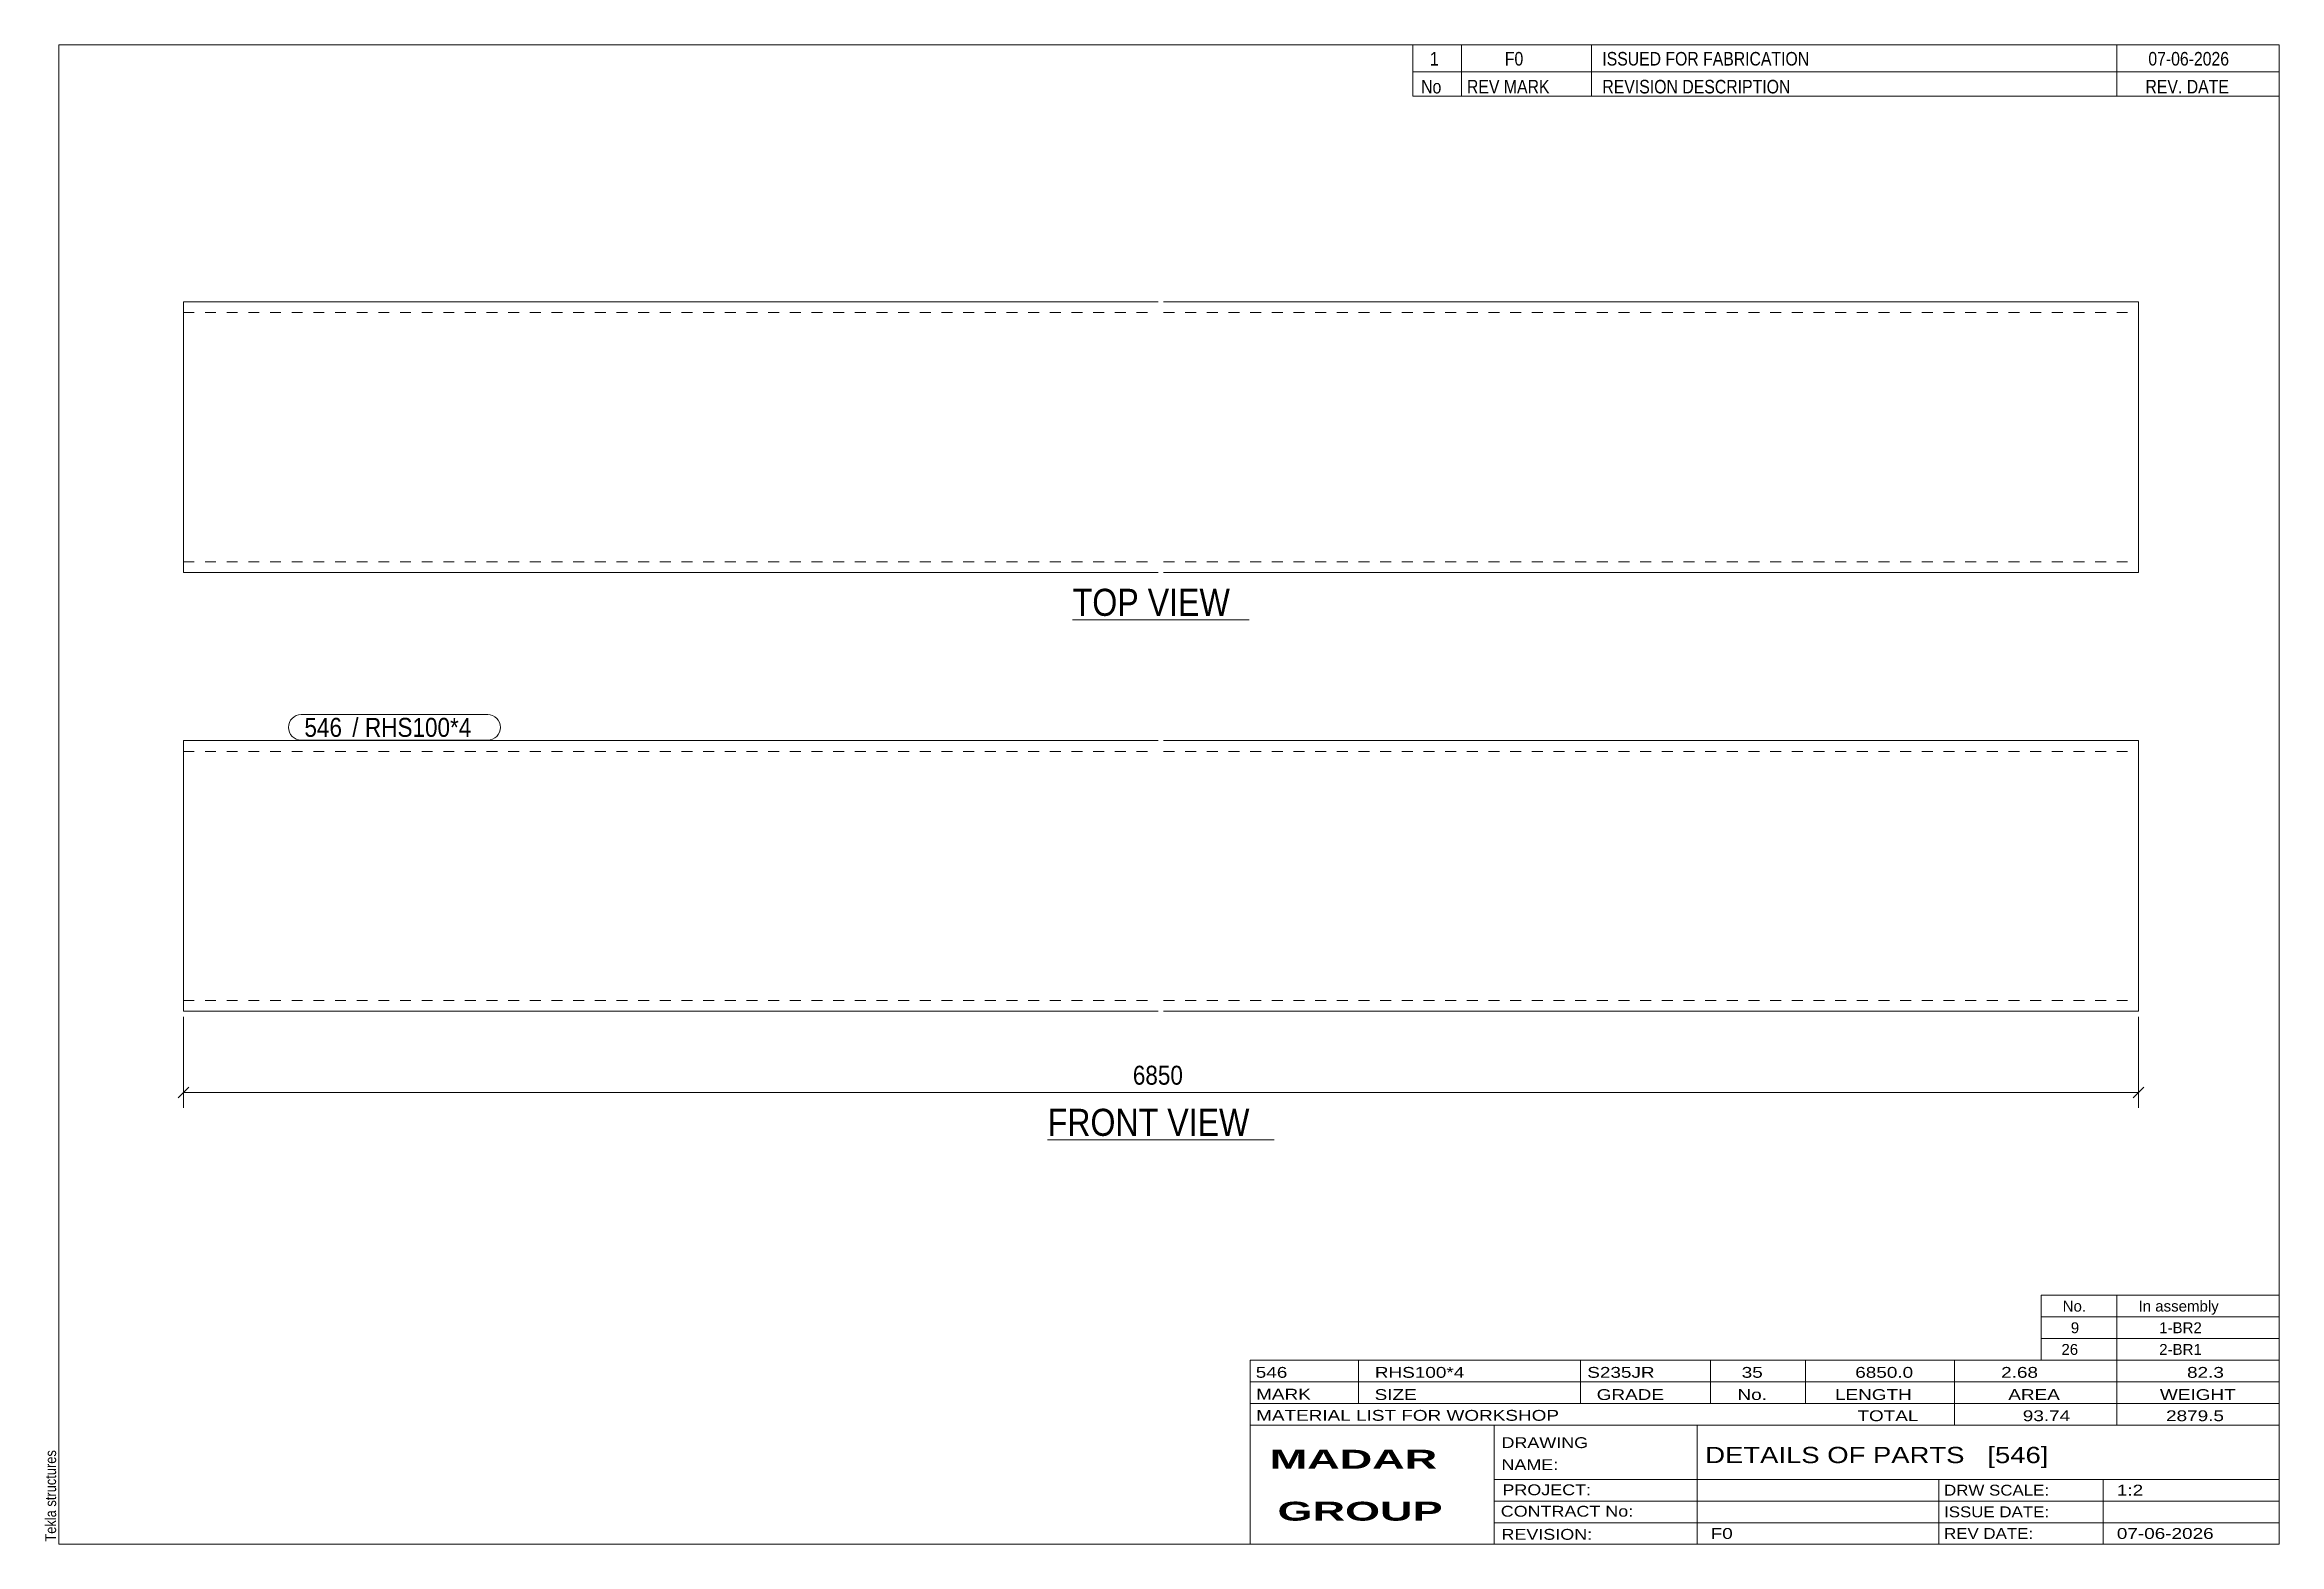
# Model space of a CAD drawing. Header units: millimetres. Extents: x 2 to 415, y 5 to 282.
import ezdxf

# ---------------------------------------------------------------- set-up
doc = ezdxf.new("R2010")
doc.units = ezdxf.units.MM
doc.linetypes.add('XKITLINE00', pattern=[0])
doc.linetypes.add('XKITLINE02', pattern=[4, 2, -2])
for name, color, linetype, lineweight in [('Dimensions', 7, 'Continuous', 0), ('DrawingSheet', 5, 'Continuous', 0), ('OtherObjectType', 7, 'Continuous', 0), ('Part', 2, 'Continuous', 0), ('PartMark', 7, 'Continuous', 0)]:
    doc.layers.add(name, color=color, linetype=linetype, lineweight=lineweight)
doc.styles.add('ARIAL', font='ARIAL.TTF')
doc.styles.add('ARIAL_BOLD', font='ARIALBD.TTF')
doc.styles.add('ARIAL_NARROW', font='ARIALN.TTF')

# ---------------------------------------------------------------- blocks, each defined once
blk = doc.blocks.new('*A1')
at = {"layer": 'Part', "color": 2, "linetype": 'XKITLINE00', "lineweight": 0}
for p, q in [((28, 153.45), (208, 153.45)), ((28, 153.45), (28, 103.75)), ((209, 153.45), (389, 153.45)), ((389, 153.45), (389, 103.45)), ((28, 103.75), (28, 103.45)), ((28, 103.45), (208, 103.45)), ((209, 103.45), (389, 103.45))]:
    blk.add_line(p, q, dxfattribs=at)
at = {"layer": 'Part', "color": 7, "linetype": 'XKITLINE02', "lineweight": 0}
for p, q in [((28, 151.45), (208, 151.45)), ((209, 151.45), (389, 151.45)), ((28, 105.92), (28, 106.04)), ((28, 105.6), (28, 105.92)), ((28, 105.45), (28, 105.6)), ((28, 105.45), (208, 105.45)), ((209, 105.45), (389, 105.45)), ((389, 105.92), (389, 106.04)), ((389, 105.6), (389, 105.92)), ((389, 105.45), (389, 105.6))]:
    blk.add_line(p, q, dxfattribs=at)
blk = doc.blocks.new('*A2')
at = {"layer": 'Part', "color": 2, "linetype": 'XKITLINE00', "lineweight": 0}
for p, q in [((28, 234.5), (28, 230.5)), ((28, 234.5), (208, 234.5)), ((209, 234.5), (389, 234.5)), ((389, 234.5), (389, 234.2)), ((389, 234.2), (389, 184.5)), ((28, 188.5), (28, 230.5)), ((28, 184.8), (28, 188.5)), ((28, 184.5), (28, 184.8)), ((28, 184.5), (208, 184.5)), ((209, 184.5), (389, 184.5))]:
    blk.add_line(p, q, dxfattribs=at)
at = {"layer": 'Part', "color": 7, "linetype": 'XKITLINE02', "lineweight": 0}
for p, q in [((28, 234.5), (28, 234.2)), ((28, 234.2), (28, 233.33)), ((28, 232.5), (208, 232.5)), ((209, 232.5), (389, 232.5)), ((389, 233.33), (389, 234.5)), ((28, 185.67), (28, 188.5)), ((28, 186.97), (28, 186.65)), ((28, 186.65), (28, 186.5)), ((28, 186.5), (28, 186.65)), ((28, 186.5), (208, 186.5)), ((209, 186.5), (389, 186.5)), ((389, 186.97), (389, 186.65)), ((389, 186.65), (389, 186.5)), ((389, 186.5), (389, 186.65))]:
    blk.add_line(p, q, dxfattribs=at)
blk = doc.blocks.new('*A3')
at = {"layer": 'DrawingSheet', "color": 5, "linetype": 'XKITLINE00', "lineweight": 0}
for p, q in [((415, 282), (5, 282)), ((5, 282), (5, 5)), ((415, 5), (415, 282)), ((5, 5), (415, 5))]:
    blk.add_line(p, q, dxfattribs=at)
at = {"layer": 'DrawingSheet', "color": 5, "style": 'ARIAL', "width": 0.85}
blk.add_text('Tekla structures', height=2, rotation=90, dxfattribs=at).set_placement((4.5, 5.5))
blk = doc.blocks.new('*A4')
at = {"layer": 'OtherObjectType', "color": 7, "linetype": 'XKITLINE00', "lineweight": 0}
for p, q in [((371, 51), (415, 51)), ((371, 47), (371, 51)), ((385, 47), (385, 51)), ((415, 47), (415, 51)), ((371, 47), (415, 47)), ((371, 43), (371, 47)), ((385, 43), (385, 47)), ((415, 43), (415, 47)), ((371, 43), (415, 43)), ((371, 39), (371, 43)), ((385, 39), (385, 43)), ((415, 39), (415, 43)), ((371, 39), (415, 39))]:
    blk.add_line(p, q, dxfattribs=at)
at = {"layer": 'OtherObjectType', "color": 7, "style": 'ARIAL_NARROW', "width": 1.211571}
for s, p in [('No.', (375, 48)), ('In assembly', (389, 48)), ('9', (376.5, 44)), ('1-BR2', (392.82, 44)), ('26', (374.77, 40)), ('2-BR1', (392.82, 40))]:
    blk.add_text(s, height=2, dxfattribs=at).set_placement(p)
blk = doc.blocks.new('*A5')
at = {"layer": 'OtherObjectType', "color": 7, "linetype": 'XKITLINE00', "lineweight": 0}
for p, q in [((255, 282), (415, 282)), ((415, 282), (255, 282)), ((255, 282), (255, 277)), ((264, 282), (264, 277)), ((288, 282), (288, 277)), ((385, 282), (385, 277)), ((415, 282), (415, 277)), ((255, 277), (415, 277)), ((255, 277), (255, 272.5)), ((255, 277), (415, 277)), ((264, 277), (264, 272.5)), ((288, 277), (288, 272.5)), ((385, 277), (385, 272.5)), ((415, 277), (415, 272.5)), ((415, 272.5), (255, 272.5))]:
    blk.add_line(p, q, dxfattribs=at)
at = {"layer": 'OtherObjectType', "color": 7, "style": 'ARIAL_NARROW'}
for s, width, p in [('1', 1.017001, (258.16, 278.15)), ('F0', 1.017001, (272, 278.15)), ('ISSUED FOR FABRICATION', 1.017001, (290, 278.15)), ('07-06-2026', 1.017001, (390.82, 278.15)), ('No', 1.02, (256.54, 273)), ('REV MARK', 1.02, (265, 273)), ('REVISION DESCRIPTION', 1.02, (290, 273)), ('REV. DATE', 1.02, (390.28, 273))]:
    blk.add_text(s, height=2.5, dxfattribs=dict(at, width=width)).set_placement(p)
blk = doc.blocks.new('*A6')
at = {"layer": 'OtherObjectType', "color": 7, "linetype": 'XKITLINE00', "lineweight": 0}
for p, q in [((225, 39), (415, 39)), ((225, 39), (225, 35)), ((225, 39), (415, 39)), ((245, 35), (245, 39)), ((286, 35), (286, 39)), ((310, 35), (310, 39)), ((327.5, 35), (327.5, 39)), ((355, 35), (355, 39)), ((385, 35), (385, 39)), ((415, 35), (415, 39)), ((225, 35), (415, 35)), ((225, 35), (225, 5)), ((225, 35), (415, 35)), ((245, 31), (245, 35)), ((286, 31), (286, 35)), ((310, 31), (310, 35)), ((327.5, 31), (327.5, 35)), ((355, 31), (355, 35)), ((385, 31), (385, 35)), ((415, 31), (415, 35)), ((225, 31), (415, 31)), ((355, 27), (355, 31)), ((385, 27), (385, 31)), ((415, 27), (415, 31)), ((225, 27), (415, 27)), ((270, 21), (270, 27)), ((307.5, 17), (307.5, 27)), ((415, 21), (415, 27)), ((270, 21), (270, 5)), ((415, 17), (415, 21)), ((270, 17), (415, 17)), ((307.5, 5), (307.5, 17)), ((352.16, 13), (352.16, 17)), ((382.5, 5), (382.5, 17)), ((415, 13), (415, 17)), ((270, 13), (415, 13)), ((352.16, 5), (352.16, 13)), ((415, 9), (415, 13)), ((270, 9), (415, 9)), ((415, 5), (415, 9)), ((225, 5), (415, 5)), ((262.5, 5), (415, 5))]:
    blk.add_line(p, q, dxfattribs=at)
at = {"layer": 'OtherObjectType', "color": 7, "style": 'ARIAL_NARROW'}
for s, height, width, p in [('546', 2, 1.525501, (226.01, 35.76)), ('RHS100*4', 2, 1.525501, (248, 35.76)), ('S235JR', 2, 1.525501, (287.22, 35.76)), ('35', 2, 1.525501, (315.73, 35.76)), ('6850.0', 2, 1.525501, (336.7, 35.76)), ('2.68', 2, 1.525501, (363.64, 35.76)), ('82.3', 2, 1.525501, (397.96, 35.76)), ('MARK', 2, 1.525501, (226.08, 31.73)), ('SIZE', 2, 1.525501, (247.96, 31.66)), ('GRADE', 2, 1.525501, (288.96, 31.66)), ('No.', 2, 1.525501, (314.96, 31.66)), ('LENGTH', 2, 1.525501, (332.96, 31.66)), ('AREA', 2, 1.525501, (364.96, 31.66)), ('WEIGHT', 2, 1.525501, (392.96, 31.66)), ('MATERIAL LIST FOR WORKSHOP', 2, 1.525501, (226.08, 27.82)), ('TOTAL', 2, 1.525501, (337.1, 27.75)), ('93.74', 2, 1.525501, (367.64, 27.75)), ('2879.5', 2, 1.525501, (394.09, 27.75)), ('DRAWING', 2, 1.445, (271.38, 22.78)), ('NAME:', 2, 1.445, (271.38, 18.72)), ('DETAILS OF PARTS   [546]', 3, 1.474651, (309, 20)), ('PROJECT:', 2, 1.445, (271.55, 14.07)), ('DRW SCALE:', 2, 1.36, (353.1, 14)), ('1:2', 2, 1.525501, (385, 14)), ('CONTRACT No:', 2, 1.445, (271.25, 10.11)), ('ISSUE DATE:', 2, 1.36, (353.1, 10)), ('REVISION:', 2, 1.445, (271.38, 5.84)), ('F0', 2, 1.525501, (310, 6)), ('REV DATE:', 2, 1.36, (353.1, 6)), ('07-06-2026', 2, 1.525501, (385, 6))]:
    blk.add_text(s, height=height, dxfattribs=dict(at, width=width)).set_placement(p)
at = {"layer": 'OtherObjectType', "color": 1, "style": 'ARIAL_BOLD', "width": 1.7}
for s, p in [('MADAR ', (228.58, 18.97)), ('GROUP', (230.03, 9.37))]:
    blk.add_text(s, height=3.5, dxfattribs=at).set_placement(p)
blk = doc.blocks.new('*A7')
at = {"layer": 'Dimensions', "color": 7, "linetype": 'XKITLINE00', "lineweight": 0}
for p, q in [((28, 102.45), (28, 85.65)), ((389, 102.45), (389, 85.65)), ((28.99, 89.44), (27.01, 87.46)), ((28, 88.45), (389, 88.45)), ((389.99, 89.44), (388.01, 87.46))]:
    blk.add_line(p, q, dxfattribs=at)
at = {"layer": 'Dimensions', "color": 3}
for p in [(28, 88.45), (389, 88.45)]:
    blk.add_point(p, dxfattribs=at)
at = {"layer": 'Dimensions', "color": 3, "style": 'ARIAL', "width": 0.85}
blk.add_text('6850', height=3.5, dxfattribs=at).set_placement((203.31, 89.9))
blk = doc.blocks.new('*A8')
at = {"layer": 'PartMark', "color": 7, "linetype": 'XKITLINE00', "lineweight": 0}
for p, q in [((49.75, 158.25), (84.19, 158.25)), ((49.75, 153.55), (84.19, 153.55))]:
    blk.add_line(p, q, dxfattribs=at)
for centre, start, end in [((49.75, 155.9), 90, 270), ((84.19, 155.9), 270, 90)]:
    blk.add_arc(centre, 2.35, start, end, dxfattribs=at)
at = {"layer": 'PartMark', "color": 1, "style": 'ARIAL', "width": 0.85}
blk.add_text('546', height=3.5, dxfattribs=at).set_placement((50.35, 154.15))
at = {"layer": 'PartMark', "color": 3, "style": 'ARIAL', "width": 0.85}
for s, p in [('/', (59.19, 154.15)), ('RHS100*4', (61.53, 154.15))]:
    blk.add_text(s, height=3.5, dxfattribs=at).set_placement(p)
blk = doc.blocks.new('*A9')
at = {"layer": 'OtherObjectType', "color": 7, "linetype": 'XKITLINE00', "lineweight": 0}
blk.add_line((187.57, 79.7), (229.43, 79.7), dxfattribs=at)
at = {"layer": 'OtherObjectType', "color": 3, "style": 'ARIAL', "width": 0.85}
blk.add_text('FRONT VIEW', height=5, dxfattribs=at).set_placement((187.57, 80.45))
blk = doc.blocks.new('*A10')
at = {"layer": 'OtherObjectType', "color": 7, "linetype": 'XKITLINE00', "lineweight": 0}
blk.add_line((192.2, 175.75), (224.8, 175.75), dxfattribs=at)
at = {"layer": 'OtherObjectType', "color": 3, "style": 'ARIAL', "width": 0.85}
blk.add_text('TOP VIEW', height=5, dxfattribs=at).set_placement((192.2, 176.5))

msp = doc.modelspace()

# ---------------------------------------------------------------- block references
at = {"lineweight": 0}
for name in ['*A3', '*A5', '*A2', '*A10', '*A8', '*A1', '*A7', '*A9', '*A4', '*A6']:
    msp.add_blockref(name, (0, 0), dxfattribs=at)

doc.saveas('drawing.dxf')
